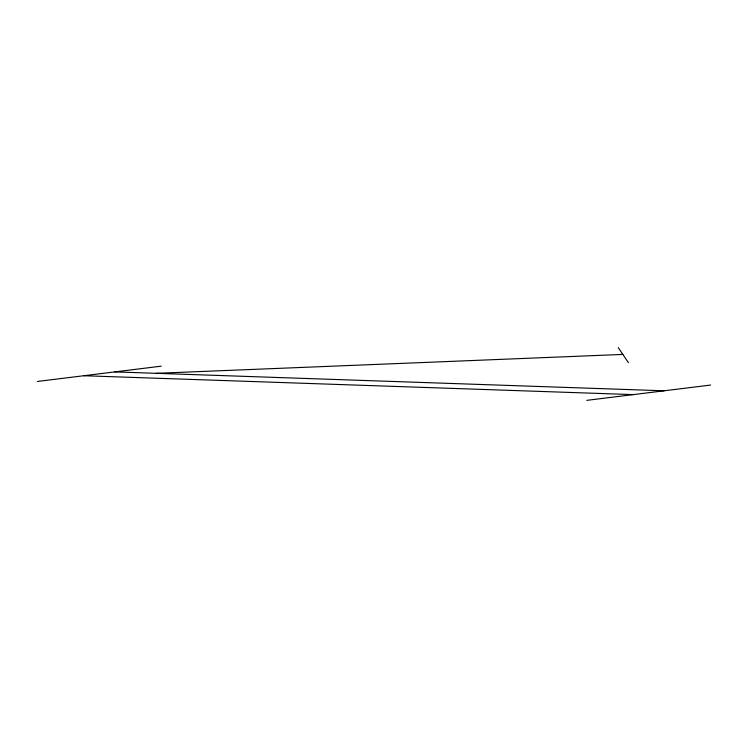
<?xml version="1.0" encoding="UTF-8"?>
<svg xmlns="http://www.w3.org/2000/svg" width="748" height="748" viewBox="0 0 748 748"><rect width="100%" height="100%" fill="white"/><g stroke="black" fill="none" stroke-linecap="round" stroke-linejoin="round"><path stroke-width="1.12" d="M37.4 381.461L161.222 366.165M586.778 400.358L710.6 385.052M156.239 373.327L622.832 354.421M114.79 371.896L664.168 390.793M83.832 375.73L633.21 394.617M618.259 347.642L628.404 362.668"/></g></svg>
